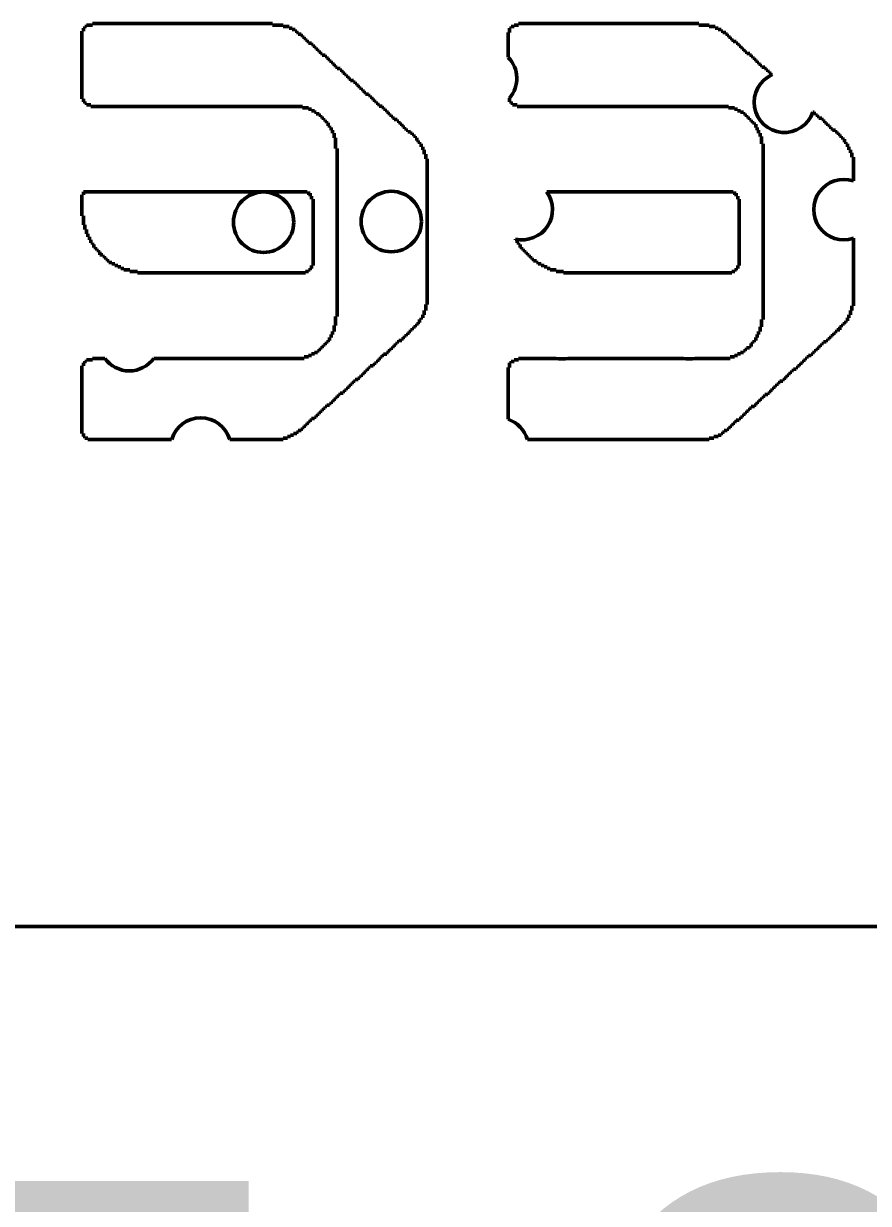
# Model space of a CAD drawing. Header units: millimetres. Extents: x 46 to 194, y 102 to 162.
# Drawn here: x 70.295 to 73.842, y 107.108 to 112.059 of the extents above; entities that cross this region are included whole.
import ezdxf

# ---------------------------------------------------------------- set-up
doc = ezdxf.new("R2010")
doc.units = ezdxf.units.MM
doc.header["$LTSCALE"] = 0.75
doc.layers.add('FD_Dimensions', color=7, linetype='Continuous', lineweight=25)
doc.layers.add('Visible', color=7, linetype='Continuous', lineweight=50)
doc.styles.get("Standard").update_dxf_attribs({"font": 'arial.ttf'})
doc.dimstyles.new('Dim-ISO-25', dxfattribs={"dimtxt": 2.5, "dimasz": 2.5, "dimexe": 1.5, "dimexo": 0, "dimgap": 1, "dimtad": 1, "dimzin": 4, "dimdsep": 46, "dimtxsty": 'Standard', "dimblk": 'OPEN90', "dimcen": 0, "dimazin": 1, "dimtp": 0.1, "dimtm": 0.1, "dimtfac": 0.72, "dimtmove": 0, "dimatfit": 3, "dimfxl": 1, "dimtzin": 4, "dimarcsym": 0})

# ---------------------------------------------------------------- blocks, each defined once
blk = doc.blocks.new('_Open90')
at = {"color": 0, "linetype": 'ByBlock', "lineweight": -2}
for p, q in [((-0.5, 0.5), (0, 0)), ((0, 0), (-1, 0)), ((0, 0), (-0.5, -0.5))]:
    blk.add_line(p, q, dxfattribs=at)
blk = doc.blocks.new('*D21')
at = {"layer": 'Defpoints', "color": 0, "transparency": 16777216}
for p in [(52.420061, 110.269083), (97.419968, 110.269145), (97.419968, 103.656884)]:
    blk.add_point(p, dxfattribs=at)
at = {"layer": 'FD_Dimensions', "color": 0, "lineweight": -2, "transparency": 16777216}
for p, q in [((52.420061, 110.269083), (52.420061, 102.156884)), ((97.419968, 110.269145), (97.419968, 102.156884)), ((54.920061, 103.656884), (94.919968, 103.656884))]:
    blk.add_line(p, q, dxfattribs=at)
at = {"layer": 'FD_Dimensions', "color": 0, "lineweight": -2, "transparency": 16777216, "xscale": 2.5, "yscale": 2.5, "zscale": 2.5, "rotation": 180}
blk.add_blockref('_Open90', (52.420061, 103.656884), dxfattribs=at)
at = {"layer": 'FD_Dimensions', "color": 0, "lineweight": -2, "transparency": 16777216, "xscale": 2.5, "yscale": 2.5, "zscale": 2.5}
blk.add_blockref('_Open90', (97.419968, 103.656884), dxfattribs=at)
at = {"layer": 'FD_Dimensions', "color": 0, "transparency": 16777216, "insert": (74.920015, 105.93415), "char_height": 2.5, "attachment_point": 5}
blk.add_mtext('45.00mm', dxfattribs=at)

msp = doc.modelspace()

# ---------------------------------------------------------------- linework, layer by layer
at = {"layer": 'Visible'}
for p, q in [((70.5524, 112.0464), (70.5587, 112.0464)), ((70.5524, 112.0398), (70.5524, 112.0464)), ((70.5587, 112.0525), (70.5839, 112.0525)), ((70.5587, 112.0464), (70.5587, 112.0525)), ((70.5839, 112.0589), (71.3405, 112.0589)), ((70.5839, 112.0525), (70.5839, 112.0589)), ((71.3405, 112.0589), (71.3405, 112.0525)), ((71.3405, 112.0525), (71.3847, 112.0525)), ((71.3847, 112.0525), (71.3847, 112.0464)), ((71.3847, 112.0464), (71.4099, 112.0464)), ((71.4099, 112.0464), (71.4099, 112.0398)), ((72.3415, 112.0464), (72.3542, 112.0464)), ((72.3415, 112.0398), (72.3415, 112.0464)), ((72.3542, 112.0525), (72.373, 112.0525)), ((72.3542, 112.0464), (72.3542, 112.0525)), ((72.373, 112.0589), (73.1297, 112.0589)), ((72.373, 112.0525), (72.373, 112.0589)), ((73.1297, 112.0589), (73.1297, 112.0525)), ((73.1297, 112.0525), (73.1739, 112.0525)), ((73.1739, 112.0525), (73.1739, 112.0464)), ((73.1739, 112.0464), (73.199, 112.0464)), ((73.199, 112.0464), (73.199, 112.0398)), ((70.5399, 112.0274), (70.546, 112.0274)), ((70.5399, 111.7434), (70.5399, 112.0274)), ((70.546, 112.0398), (70.5524, 112.0398)), ((70.546, 112.0274), (70.546, 112.0398)), ((71.4099, 112.0398), (71.4226, 112.0398)), ((71.4226, 112.0398), (71.4226, 112.0337)), ((71.4226, 112.0337), (71.435, 112.0337)), ((71.435, 112.0337), (71.435, 112.0274)), ((71.435, 112.0274), (71.4414, 112.0274)), ((71.4414, 112.0274), (71.4414, 112.021)), ((71.4414, 112.021), (71.4477, 112.021)), ((71.4477, 112.021), (71.4477, 112.0147)), ((71.4477, 112.0147), (71.4602, 112.0147)), ((71.4602, 112.0147), (71.4602, 112.0086)), ((71.4602, 112.0086), (71.4665, 112.0086)), ((71.4665, 112.0086), (71.4665, 112.0022)), ((71.4665, 112.0022), (71.4729, 112.0022)), ((71.4729, 112.0022), (71.4729, 111.9959)), ((71.4729, 111.9959), (71.4789, 111.9959)), ((71.4789, 111.9959), (71.4789, 111.9895)), ((72.3291, 112.021), (72.3352, 112.021)), ((72.3291, 111.9173), (72.3291, 112.021)), ((72.3352, 112.0398), (72.3415, 112.0398)), ((72.3352, 112.021), (72.3352, 112.0398)), ((73.199, 112.0398), (73.2117, 112.0398)), ((73.2117, 112.0398), (73.2117, 112.0337)), ((73.2117, 112.0337), (73.2242, 112.0337)), ((73.2242, 112.0337), (73.2242, 112.0274)), ((73.2242, 112.0274), (73.2305, 112.0274)), ((73.2305, 112.0274), (73.2305, 112.021)), ((73.2305, 112.021), (73.243, 112.021)), ((73.243, 112.021), (73.243, 112.0147)), ((73.243, 112.0147), (73.2493, 112.0147)), ((73.2493, 112.0147), (73.2493, 112.0086)), ((73.2493, 112.0086), (73.2557, 112.0086)), ((73.2557, 112.0086), (73.2557, 112.0022)), ((73.2557, 112.0022), (73.262, 112.0022)), ((73.262, 112.0022), (73.262, 111.9959)), ((73.262, 111.9959), (73.2681, 111.9959)), ((73.2681, 111.9959), (73.2681, 111.9895)), ((71.4789, 111.9895), (71.4856, 111.9895)), ((71.4856, 111.9895), (71.4856, 111.9834)), ((71.4856, 111.9834), (71.4916, 111.9834)), ((71.4916, 111.9834), (71.4916, 111.9768)), ((71.4916, 111.9768), (71.5043, 111.9768)), ((71.5043, 111.9768), (71.5043, 111.9707)), ((71.5043, 111.9707), (71.5107, 111.9707)), ((71.5107, 111.9707), (71.5107, 111.9644)), ((71.5107, 111.9644), (71.5168, 111.9644)), ((71.5168, 111.9644), (71.5168, 111.958)), ((71.5168, 111.958), (71.5231, 111.958)), ((71.5231, 111.958), (71.5231, 111.9517)), ((71.5231, 111.9517), (71.5295, 111.9517)), ((71.5295, 111.9517), (71.5295, 111.9456)), ((71.5295, 111.9456), (71.5358, 111.9456)), ((71.5358, 111.9456), (71.5358, 111.9392)), ((73.2681, 111.9895), (73.2747, 111.9895)), ((73.2747, 111.9895), (73.2747, 111.9834)), ((73.2747, 111.9834), (73.2872, 111.9834)), ((73.2872, 111.9834), (73.2872, 111.9768)), ((73.2872, 111.9768), (73.2935, 111.9768)), ((73.2935, 111.9768), (73.2935, 111.9707)), ((73.2935, 111.9707), (73.2999, 111.9707)), ((73.2999, 111.9707), (73.2999, 111.9644)), ((73.2999, 111.9644), (73.306, 111.9644)), ((73.306, 111.9644), (73.306, 111.958)), ((73.306, 111.958), (73.3123, 111.958)), ((73.3123, 111.958), (73.3123, 111.9517)), ((73.3123, 111.9517), (73.3187, 111.9517)), ((73.3187, 111.9517), (73.3187, 111.9456)), ((73.3187, 111.9456), (73.325, 111.9456)), ((73.325, 111.9456), (73.325, 111.9392)), ((71.5358, 111.9392), (71.5419, 111.9392)), ((71.5419, 111.9392), (71.5419, 111.9329)), ((71.5419, 111.9329), (71.5485, 111.9329)), ((71.5485, 111.9329), (71.5485, 111.9265)), ((71.5485, 111.9265), (71.561, 111.9265)), ((71.561, 111.9265), (71.561, 111.9204)), ((71.561, 111.9204), (71.5673, 111.9204)), ((71.5673, 111.9204), (71.5673, 111.9138)), ((71.5673, 111.9138), (71.5737, 111.9138)), ((71.5737, 111.9138), (71.5737, 111.9077)), ((71.5737, 111.9077), (71.5798, 111.9077)), ((71.5798, 111.9077), (71.5798, 111.9014)), ((71.5798, 111.9014), (71.5861, 111.9014)), ((71.5861, 111.9014), (71.5861, 111.895)), ((71.5861, 111.895), (71.5925, 111.895)), ((71.5925, 111.895), (71.5925, 111.8887)), ((73.325, 111.9392), (73.3311, 111.9392)), ((73.3311, 111.9392), (73.3311, 111.9329)), ((73.3311, 111.9329), (73.3438, 111.9329)), ((73.3438, 111.9329), (73.3438, 111.9265)), ((73.3438, 111.9265), (73.3502, 111.9265)), ((73.3502, 111.9265), (73.3502, 111.9204)), ((73.3502, 111.9204), (73.3565, 111.9204)), ((73.3565, 111.9204), (73.3565, 111.9138)), ((73.3565, 111.9138), (73.3629, 111.9138)), ((73.3629, 111.9138), (73.3629, 111.9077)), ((73.3629, 111.9077), (73.369, 111.9077)), ((73.369, 111.9077), (73.369, 111.9014)), ((73.369, 111.9014), (73.3753, 111.9014)), ((73.3753, 111.9014), (73.3753, 111.895)), ((73.3753, 111.895), (73.3817, 111.895)), ((73.3817, 111.895), (73.3817, 111.8887)), ((71.5925, 111.8887), (71.5988, 111.8887)), ((71.5988, 111.8887), (71.5988, 111.8826)), ((71.5988, 111.8826), (71.6049, 111.8826)), ((71.6049, 111.8826), (71.6049, 111.8762)), ((71.6049, 111.8762), (71.6115, 111.8762)), ((71.6115, 111.8762), (71.6115, 111.8699)), ((71.6115, 111.8699), (71.624, 111.8699)), ((71.624, 111.8699), (71.624, 111.8635)), ((71.624, 111.8635), (71.6303, 111.8635)), ((71.6303, 111.8635), (71.6303, 111.8574)), ((71.6303, 111.8574), (71.6367, 111.8574)), ((71.6367, 111.8574), (71.6367, 111.8508)), ((71.6367, 111.8508), (71.6428, 111.8508)), ((71.6428, 111.8508), (71.6428, 111.8447)), ((71.6428, 111.8447), (71.6491, 111.8447)), ((71.6491, 111.8447), (71.6491, 111.8384)), ((73.3817, 111.8887), (73.388, 111.8887)), ((73.388, 111.8887), (73.388, 111.8826)), ((73.388, 111.8826), (73.3941, 111.8826)), ((73.3941, 111.8826), (73.3941, 111.8762)), ((73.3941, 111.8762), (73.4068, 111.8762)), ((73.4068, 111.8762), (73.4068, 111.8699)), ((73.4068, 111.8699), (73.4132, 111.8699)), ((73.4132, 111.8699), (73.4132, 111.8635)), ((73.4132, 111.8635), (73.4195, 111.8635)), ((73.4195, 111.8635), (73.4195, 111.8574)), ((73.4195, 111.8574), (73.4259, 111.8574)), ((73.4259, 111.8574), (73.4259, 111.8508)), ((73.4259, 111.8508), (73.432, 111.8508)), ((73.432, 111.8508), (73.432, 111.8447)), ((73.432, 111.8447), (73.4383, 111.8447)), ((73.4383, 111.8447), (73.4383, 111.8446)), ((71.6491, 111.8384), (71.6555, 111.8384)), ((71.6555, 111.8384), (71.6555, 111.832)), ((71.6555, 111.832), (71.6618, 111.832)), ((71.6618, 111.832), (71.6618, 111.8257)), ((71.6618, 111.8257), (71.6679, 111.8257)), ((71.6679, 111.8257), (71.6679, 111.8196)), ((71.6679, 111.8196), (71.6806, 111.8196)), ((71.6806, 111.8196), (71.6806, 111.8132)), ((71.6806, 111.8132), (71.687, 111.8132)), ((71.687, 111.8132), (71.687, 111.8069)), ((71.687, 111.8069), (71.6933, 111.8069)), ((71.6933, 111.8069), (71.6933, 111.8005)), ((71.6933, 111.8005), (71.6997, 111.8005)), ((71.6997, 111.8005), (71.6997, 111.7945)), ((71.6997, 111.7945), (71.7058, 111.7945)), ((71.7058, 111.7945), (71.7058, 111.7878)), ((71.7058, 111.7878), (71.7121, 111.7878)), ((71.7121, 111.7878), (71.7121, 111.7818)), ((71.7121, 111.7818), (71.7185, 111.7818)), ((71.7185, 111.7818), (71.7185, 111.7754)), ((71.7185, 111.7754), (71.7248, 111.7754)), ((71.7248, 111.7754), (71.7248, 111.7691)), ((71.7248, 111.7691), (71.7309, 111.7691)), ((71.7309, 111.7691), (71.7309, 111.7627)), ((71.7309, 111.7627), (71.7436, 111.7627)), ((71.7436, 111.7627), (71.7436, 111.7566)), ((71.7436, 111.7566), (71.75, 111.7566)), ((71.75, 111.7566), (71.75, 111.7503)), ((71.75, 111.7503), (71.7563, 111.7503)), ((71.7563, 111.7503), (71.7563, 111.7439)), ((71.7563, 111.7439), (71.7627, 111.7439)), ((71.7627, 111.7439), (71.7627, 111.7376)), ((72.3352, 111.7307), (72.3352, 111.7463)), ((70.546, 111.7434), (70.5399, 111.7434)), ((70.546, 111.7307), (70.546, 111.7434)), ((70.5524, 111.7307), (70.546, 111.7307)), ((70.5524, 111.7243), (70.5524, 111.7307)), ((70.5587, 111.7243), (70.5524, 111.7243)), ((70.5587, 111.7183), (70.5587, 111.7243)), ((70.5778, 111.7183), (70.5587, 111.7183)), ((70.5778, 111.7116), (70.5778, 111.7183)), ((71.4657, 111.7116), (70.5778, 111.7116)), ((71.4657, 111.7056), (71.4657, 111.7116)), ((71.4911, 111.7056), (71.4657, 111.7056)), ((71.4911, 111.6992), (71.4911, 111.7056)), ((71.5036, 111.6992), (71.4911, 111.6992)), ((71.5036, 111.6929), (71.5036, 111.6992)), ((71.7627, 111.7376), (71.7688, 111.7376)), ((71.7688, 111.7376), (71.7688, 111.7315)), ((71.7688, 111.7315), (71.7751, 111.7315)), ((71.7751, 111.7315), (71.7751, 111.7249)), ((71.7751, 111.7249), (71.7815, 111.7249)), ((71.7815, 111.7249), (71.7815, 111.7188)), ((71.7815, 111.7188), (71.7878, 111.7188)), ((71.7878, 111.7188), (71.7878, 111.7124)), ((71.7878, 111.7124), (71.8005, 111.7124)), ((71.8005, 111.7124), (71.8005, 111.7061)), ((71.8005, 111.7061), (71.8066, 111.7061)), ((71.8066, 111.7061), (71.8066, 111.6997)), ((71.8066, 111.6997), (71.813, 111.6997)), ((71.813, 111.6997), (71.813, 111.6936)), ((72.3415, 111.7307), (72.3352, 111.7307)), ((72.3415, 111.7243), (72.3415, 111.7307)), ((72.3479, 111.7243), (72.3415, 111.7243)), ((72.3479, 111.7183), (72.3479, 111.7243)), ((72.3669, 111.7183), (72.3479, 111.7183)), ((72.3669, 111.7116), (72.3669, 111.7183)), ((73.2549, 111.7116), (72.3669, 111.7116)), ((73.2549, 111.7056), (73.2549, 111.7116)), ((73.2803, 111.7056), (73.2549, 111.7056)), ((73.2803, 111.6992), (73.2803, 111.7056)), ((73.2928, 111.6992), (73.2803, 111.6992)), ((73.2928, 111.6929), (73.2928, 111.6992)), ((71.5163, 111.6929), (71.5036, 111.6929)), ((71.5163, 111.6865), (71.5163, 111.6929)), ((71.5226, 111.6865), (71.5163, 111.6865)), ((71.5226, 111.6804), (71.5226, 111.6865)), ((71.5353, 111.6804), (71.5226, 111.6804)), ((71.5353, 111.6741), (71.5353, 111.6804)), ((71.5414, 111.6741), (71.5353, 111.6741)), ((71.5414, 111.6677), (71.5414, 111.6741)), ((71.5478, 111.6677), (71.5414, 111.6677)), ((71.5478, 111.6614), (71.5478, 111.6677)), ((71.5541, 111.6614), (71.5478, 111.6614)), ((71.5541, 111.6553), (71.5541, 111.6614)), ((71.5605, 111.6553), (71.5541, 111.6553)), ((71.5605, 111.6487), (71.5605, 111.6553)), ((71.5666, 111.6487), (71.5605, 111.6487)), ((71.5666, 111.6426), (71.5666, 111.6487)), ((71.813, 111.6936), (71.8193, 111.6936)), ((71.8193, 111.6936), (71.8193, 111.6873)), ((71.8193, 111.6873), (71.8257, 111.6873)), ((71.8257, 111.6873), (71.8257, 111.6809)), ((71.8257, 111.6809), (71.8318, 111.6809)), ((71.8318, 111.6809), (71.8318, 111.6746)), ((71.8318, 111.6746), (71.8381, 111.6746)), ((71.8381, 111.6746), (71.8381, 111.6685)), ((71.8381, 111.6685), (71.8445, 111.6685)), ((71.8445, 111.6685), (71.8445, 111.6619)), ((71.8445, 111.6619), (71.8508, 111.6619)), ((71.8508, 111.6619), (71.8508, 111.6558)), ((71.8508, 111.6558), (71.8635, 111.6558)), ((71.8635, 111.6558), (71.8635, 111.6494)), ((71.8635, 111.6494), (71.8696, 111.6494)), ((71.8696, 111.6494), (71.8696, 111.6431)), ((73.3055, 111.6929), (73.2928, 111.6929)), ((73.3055, 111.6865), (73.3055, 111.6929)), ((73.3179, 111.6865), (73.3055, 111.6865)), ((73.3179, 111.6804), (73.3179, 111.6865)), ((73.3245, 111.6804), (73.3179, 111.6804)), ((73.3245, 111.6741), (73.3245, 111.6804)), ((73.3306, 111.6741), (73.3245, 111.6741)), ((73.3306, 111.6677), (73.3306, 111.6741)), ((73.337, 111.6677), (73.3306, 111.6677)), ((73.337, 111.6614), (73.337, 111.6677)), ((73.3433, 111.6614), (73.337, 111.6614)), ((73.3433, 111.6553), (73.3433, 111.6614)), ((73.3497, 111.6553), (73.3433, 111.6553)), ((73.3497, 111.6487), (73.3497, 111.6553)), ((73.3558, 111.6487), (73.3497, 111.6487)), ((73.3558, 111.6426), (73.3558, 111.6487)), ((73.6087, 111.6873), (73.6148, 111.6873)), ((73.6148, 111.6873), (73.6148, 111.6809)), ((73.6148, 111.6809), (73.6209, 111.6809)), ((73.6209, 111.6809), (73.6209, 111.6746)), ((73.6209, 111.6746), (73.6275, 111.6746)), ((73.6275, 111.6746), (73.6275, 111.6685)), ((73.6275, 111.6685), (73.6336, 111.6685)), ((73.6336, 111.6685), (73.6336, 111.6619)), ((73.6336, 111.6619), (73.6463, 111.6619)), ((73.6463, 111.6619), (73.6463, 111.6558)), ((73.6463, 111.6558), (73.6527, 111.6558)), ((73.6527, 111.6558), (73.6527, 111.6494)), ((73.6527, 111.6494), (73.6588, 111.6494)), ((73.6588, 111.6494), (73.6588, 111.6431)), ((71.5729, 111.6426), (71.5666, 111.6426)), ((71.5729, 111.6299), (71.5729, 111.6426)), ((71.5793, 111.6299), (71.5729, 111.6299)), ((71.5793, 111.6235), (71.5793, 111.6299)), ((71.5856, 111.6235), (71.5793, 111.6235)), ((71.5856, 111.6111), (71.5856, 111.6235)), ((71.5917, 111.6111), (71.5856, 111.6111)), ((71.5917, 111.5984), (71.5917, 111.6111)), ((71.5983, 111.5984), (71.5917, 111.5984)), ((71.5983, 111.5796), (71.5983, 111.5984)), ((71.8696, 111.6431), (71.876, 111.6431)), ((71.876, 111.6431), (71.876, 111.6367)), ((71.876, 111.6367), (71.8823, 111.6367)), ((71.8823, 111.6367), (71.8823, 111.6306)), ((71.8823, 111.6306), (71.8887, 111.6306)), ((71.8887, 111.6306), (71.8887, 111.624)), ((71.8887, 111.624), (71.8947, 111.624)), ((71.8947, 111.624), (71.8947, 111.6179)), ((71.8947, 111.6179), (71.9011, 111.6179)), ((71.9011, 111.6179), (71.9011, 111.6116)), ((71.9011, 111.6116), (71.9074, 111.6116)), ((71.9074, 111.6116), (71.9074, 111.6052)), ((71.9074, 111.6052), (71.9199, 111.6052)), ((71.9199, 111.6052), (71.9199, 111.5989)), ((71.9199, 111.5989), (71.9265, 111.5989)), ((71.9265, 111.5989), (71.9265, 111.5928)), ((73.3621, 111.6426), (73.3558, 111.6426)), ((73.3621, 111.6362), (73.3621, 111.6426)), ((73.3685, 111.6362), (73.3621, 111.6362)), ((73.3685, 111.6235), (73.3685, 111.6362)), ((73.3748, 111.6235), (73.3685, 111.6235)), ((73.3748, 111.6111), (73.3748, 111.6235)), ((73.3809, 111.6111), (73.3748, 111.6111)), ((73.3809, 111.5984), (73.3809, 111.6111)), ((73.3875, 111.5984), (73.3809, 111.5984)), ((73.3875, 111.5857), (73.3875, 111.5984)), ((73.6588, 111.6431), (73.6651, 111.6431)), ((73.6651, 111.6431), (73.6651, 111.6367)), ((73.6651, 111.6367), (73.6715, 111.6367)), ((73.6715, 111.6367), (73.6715, 111.6306)), ((73.6715, 111.6306), (73.6778, 111.6306)), ((73.6778, 111.6306), (73.6778, 111.624)), ((73.6778, 111.624), (73.6839, 111.624)), ((73.6839, 111.624), (73.6839, 111.6179)), ((73.6839, 111.6179), (73.6905, 111.6179)), ((73.6905, 111.6179), (73.6905, 111.6116)), ((73.6905, 111.6116), (73.703, 111.6116)), ((73.703, 111.6116), (73.703, 111.6052)), ((73.703, 111.6052), (73.7093, 111.6052)), ((73.7093, 111.6052), (73.7093, 111.5989)), ((73.7093, 111.5989), (73.7157, 111.5989)), ((73.7157, 111.5989), (73.7157, 111.5928)), ((71.6044, 111.5796), (71.5983, 111.5796)), ((71.6044, 111.5354), (71.6044, 111.5796)), ((71.9265, 111.5928), (71.9326, 111.5928)), ((71.9326, 111.5928), (71.9326, 111.5864)), ((71.9326, 111.5864), (71.9389, 111.5864)), ((71.9389, 111.5864), (71.9389, 111.5801)), ((71.9389, 111.5801), (71.9453, 111.5801)), ((71.9453, 111.5801), (71.9453, 111.5676)), ((71.9453, 111.5676), (71.9516, 111.5676)), ((71.9516, 111.5676), (71.9516, 111.561)), ((71.9516, 111.561), (71.9577, 111.561)), ((71.9577, 111.561), (71.9577, 111.5549)), ((71.9577, 111.5549), (71.9641, 111.5549)), ((71.9641, 111.5549), (71.9641, 111.5422)), ((73.3936, 111.5857), (73.3875, 111.5857)), ((73.3936, 111.5544), (73.3936, 111.5857)), ((73.4, 111.5544), (73.3936, 111.5544)), ((73.4, 110.8178), (73.4, 111.5544)), ((73.7157, 111.5928), (73.7218, 111.5928)), ((73.7218, 111.5928), (73.7218, 111.5864)), ((73.7218, 111.5864), (73.7281, 111.5864)), ((73.7281, 111.5864), (73.7281, 111.5801)), ((73.7281, 111.5801), (73.7345, 111.5801)), ((73.7345, 111.5801), (73.7345, 111.5737)), ((73.7345, 111.5737), (73.7408, 111.5737)), ((73.7408, 111.5737), (73.7408, 111.561)), ((73.7408, 111.561), (73.7469, 111.561)), ((73.7469, 111.561), (73.7469, 111.5549)), ((73.7469, 111.5549), (73.7535, 111.5549)), ((73.7535, 111.5549), (73.7535, 111.5422)), ((71.6108, 111.5354), (71.6044, 111.5354)), ((71.6108, 110.8303), (71.6108, 111.5354)), ((71.9641, 111.5422), (71.9704, 111.5422)), ((71.9704, 111.5422), (71.9704, 111.5298)), ((71.9704, 111.5298), (71.9768, 111.5298)), ((71.9768, 111.5298), (71.9768, 111.5107)), ((71.9768, 111.5107), (71.9831, 111.5107)), ((71.9831, 111.5107), (71.9831, 111.4919)), ((73.7535, 111.5422), (73.7596, 111.5422)), ((73.7596, 111.5422), (73.7596, 111.5298)), ((73.7596, 111.5298), (73.766, 111.5298)), ((73.766, 111.5298), (73.766, 111.5171)), ((73.766, 111.5171), (73.7723, 111.5171)), ((73.7723, 111.5171), (73.7723, 111.498)), ((73.7723, 111.498), (73.7787, 111.498)), ((73.7787, 111.498), (73.7787, 111.3987)), ((71.9831, 111.4919), (71.9895, 111.4919)), ((71.9895, 111.4919), (71.9895, 110.8801)), ((70.546, 111.3533), (71.4856, 111.3533)), ((70.546, 111.3408), (70.546, 111.3533)), ((71.4856, 111.3533), (71.4856, 111.3469)), ((72.491, 111.3533), (73.2747, 111.3533)), ((73.2747, 111.3533), (73.2747, 111.3469)), ((70.5399, 111.3408), (70.546, 111.3408)), ((70.5399, 111.2519), (70.5399, 111.3408)), ((71.4856, 111.3469), (71.498, 111.3469)), ((71.498, 111.3469), (71.498, 111.3342)), ((71.498, 111.3342), (71.5043, 111.3342)), ((71.5043, 111.3342), (71.5043, 111.3218)), ((71.5043, 111.3218), (71.5107, 111.3218)), ((71.5107, 111.3218), (71.5107, 111.0439)), ((73.2747, 111.3469), (73.2872, 111.3469)), ((73.2872, 111.3469), (73.2872, 111.3342)), ((73.2872, 111.3342), (73.2935, 111.3342)), ((73.2935, 111.3342), (73.2935, 111.3218)), ((73.2935, 111.3218), (73.2999, 111.3218)), ((73.2999, 111.3218), (73.2999, 111.0439)), ((70.546, 111.2519), (70.5399, 111.2519)), ((70.546, 111.2141), (70.546, 111.2519)), ((70.5524, 111.2141), (70.546, 111.2141)), ((70.5524, 111.195), (70.5524, 111.2141)), ((70.5587, 111.195), (70.5524, 111.195)), ((70.5587, 111.1762), (70.5587, 111.195)), ((70.5651, 111.1762), (70.5587, 111.1762)), ((70.5651, 111.1638), (70.5651, 111.1762)), ((70.5712, 111.1638), (70.5651, 111.1638)), ((70.5712, 111.1511), (70.5712, 111.1638)), ((70.5778, 111.1511), (70.5712, 111.1511)), ((70.5778, 111.1386), (70.5778, 111.1511)), ((72.3603, 111.1511), (72.3603, 111.1548)), ((72.3669, 111.1511), (72.3603, 111.1511)), ((72.3669, 111.1386), (72.3669, 111.1511)), ((73.7787, 111.1579), (73.7787, 110.874)), ((70.5839, 111.1386), (70.5778, 111.1386)), ((70.5839, 111.132), (70.5839, 111.1386)), ((70.5902, 111.132), (70.5839, 111.132)), ((70.5902, 111.1196), (70.5902, 111.132)), ((70.5966, 111.1196), (70.5902, 111.1196)), ((70.5966, 111.1132), (70.5966, 111.1196)), ((70.6029, 111.1132), (70.5966, 111.1132)), ((70.6029, 111.1069), (70.6029, 111.1132)), ((70.609, 111.1069), (70.6029, 111.1069)), ((70.609, 111.1008), (70.609, 111.1069)), ((70.6154, 111.1008), (70.609, 111.1008)), ((70.6154, 111.0881), (70.6154, 111.1008)), ((72.373, 111.1386), (72.3669, 111.1386)), ((72.373, 111.132), (72.373, 111.1386)), ((72.3794, 111.132), (72.373, 111.132)), ((72.3794, 111.1196), (72.3794, 111.132)), ((72.3857, 111.1196), (72.3794, 111.1196)), ((72.3857, 111.1132), (72.3857, 111.1196)), ((72.3921, 111.1132), (72.3857, 111.1132)), ((72.3921, 111.1069), (72.3921, 111.1132)), ((72.3982, 111.1069), (72.3921, 111.1069)), ((72.3982, 111.1008), (72.3982, 111.1069)), ((72.4045, 111.1008), (72.3982, 111.1008)), ((72.4045, 111.0944), (72.4045, 111.1008)), ((70.6281, 111.0881), (70.6154, 111.0881)), ((70.6281, 111.0817), (70.6281, 111.0881)), ((70.6341, 111.0817), (70.6281, 111.0817)), ((70.6341, 111.0756), (70.6341, 111.0817)), ((70.6407, 111.0756), (70.6341, 111.0756)), ((70.6407, 111.069), (70.6407, 111.0756)), ((70.6468, 111.069), (70.6407, 111.069)), ((70.6468, 111.0629), (70.6468, 111.069)), ((70.6532, 111.0629), (70.6468, 111.0629)), ((70.6532, 111.0566), (70.6532, 111.0629)), ((70.6659, 111.0566), (70.6532, 111.0566)), ((70.6659, 111.0502), (70.6659, 111.0566)), ((72.4109, 111.0944), (72.4045, 111.0944)), ((72.4109, 111.0881), (72.4109, 111.0944)), ((72.4172, 111.0881), (72.4109, 111.0881)), ((72.4172, 111.0817), (72.4172, 111.0881)), ((72.4233, 111.0817), (72.4172, 111.0817)), ((72.4233, 111.0756), (72.4233, 111.0817)), ((72.4299, 111.0756), (72.4233, 111.0756)), ((72.4299, 111.069), (72.4299, 111.0756)), ((72.436, 111.069), (72.4299, 111.069)), ((72.436, 111.0629), (72.436, 111.069)), ((72.4487, 111.0629), (72.436, 111.0629)), ((72.4487, 111.0566), (72.4487, 111.0629)), ((72.4551, 111.0566), (72.4487, 111.0566)), ((72.4551, 111.0502), (72.4551, 111.0566)), ((70.6783, 111.0502), (70.6659, 111.0502)), ((70.6783, 111.0439), (70.6783, 111.0502)), ((70.691, 111.0439), (70.6783, 111.0439)), ((70.691, 111.0378), (70.691, 111.0439)), ((70.7037, 111.0378), (70.691, 111.0378)), ((70.7037, 111.0314), (70.7037, 111.0378)), ((70.7162, 111.0314), (70.7037, 111.0314)), ((70.7162, 111.0251), (70.7162, 111.0314)), ((70.7413, 111.0251), (70.7162, 111.0251)), ((70.7413, 111.0187), (70.7413, 111.0251)), ((70.7728, 111.0187), (70.7413, 111.0187)), ((70.7728, 111.0126), (70.7728, 111.0187)), ((71.4789, 111.0126), (70.7728, 111.0126)), ((71.4789, 111.0187), (71.4789, 111.0126)), ((71.4916, 111.0187), (71.4789, 111.0187)), ((71.4916, 111.0251), (71.4916, 111.0187)), ((71.498, 111.0251), (71.4916, 111.0251)), ((71.498, 111.0314), (71.498, 111.0251)), ((71.5043, 111.0314), (71.498, 111.0314)), ((71.5043, 111.0439), (71.5043, 111.0314)), ((71.5107, 111.0439), (71.5043, 111.0439)), ((72.4675, 111.0502), (72.4551, 111.0502)), ((72.4675, 111.0439), (72.4675, 111.0502)), ((72.4802, 111.0439), (72.4675, 111.0439)), ((72.4802, 111.0378), (72.4802, 111.0439)), ((72.4929, 111.0378), (72.4802, 111.0378)), ((72.4929, 111.0314), (72.4929, 111.0378)), ((72.5054, 111.0314), (72.4929, 111.0314)), ((72.5054, 111.0251), (72.5054, 111.0314)), ((72.5305, 111.0251), (72.5054, 111.0251)), ((72.5305, 111.0187), (72.5305, 111.0251)), ((72.562, 111.0187), (72.5305, 111.0187)), ((72.562, 111.0126), (72.562, 111.0187)), ((73.2681, 111.0126), (72.562, 111.0126)), ((73.2681, 111.0187), (73.2681, 111.0126)), ((73.2808, 111.0187), (73.2681, 111.0187)), ((73.2808, 111.0251), (73.2808, 111.0187)), ((73.2872, 111.0251), (73.2808, 111.0251)), ((73.2872, 111.0314), (73.2872, 111.0251)), ((73.2935, 111.0314), (73.2872, 111.0314)), ((73.2935, 111.0439), (73.2935, 111.0314)), ((73.2999, 111.0439), (73.2935, 111.0439)), ((71.9768, 110.8549), (71.9768, 110.8361)), ((71.9831, 110.8549), (71.9768, 110.8549)), ((71.9831, 110.8801), (71.9831, 110.8549)), ((71.9895, 110.8801), (71.9831, 110.8801)), ((73.766, 110.8549), (73.766, 110.8361)), ((73.7723, 110.8549), (73.766, 110.8549)), ((73.7723, 110.874), (73.7723, 110.8549)), ((73.7787, 110.874), (73.7723, 110.874)), ((71.6044, 110.8303), (71.6108, 110.8303)), ((71.6044, 110.7924), (71.6044, 110.8303)), ((71.9516, 110.8046), (71.9516, 110.7983)), ((71.9577, 110.8046), (71.9516, 110.8046)), ((71.9577, 110.8171), (71.9577, 110.8046)), ((71.9641, 110.8171), (71.9577, 110.8171)), ((71.9641, 110.8237), (71.9641, 110.8171)), ((71.9704, 110.8237), (71.9641, 110.8237)), ((71.9704, 110.8361), (71.9704, 110.8237)), ((71.9768, 110.8361), (71.9704, 110.8361)), ((73.3936, 110.8178), (73.4, 110.8178)), ((73.3936, 110.7863), (73.3936, 110.8178)), ((73.7408, 110.8046), (73.7408, 110.7983)), ((73.7469, 110.8046), (73.7408, 110.8046)), ((73.7469, 110.811), (73.7469, 110.8046)), ((73.7535, 110.811), (73.7469, 110.811)), ((73.7535, 110.8237), (73.7535, 110.811)), ((73.7596, 110.8237), (73.7535, 110.8237)), ((73.7596, 110.8361), (73.7596, 110.8237)), ((73.766, 110.8361), (73.7596, 110.8361)), ((71.5856, 110.7548), (71.5917, 110.7548)), ((71.5856, 110.7421), (71.5856, 110.7548)), ((71.5917, 110.7673), (71.5983, 110.7673)), ((71.5917, 110.7548), (71.5917, 110.7673)), ((71.5983, 110.7924), (71.6044, 110.7924)), ((71.5983, 110.7673), (71.5983, 110.7924)), ((71.9011, 110.7541), (71.9011, 110.748)), ((71.9074, 110.7541), (71.9011, 110.7541)), ((71.9074, 110.7604), (71.9074, 110.7541)), ((71.9138, 110.7604), (71.9074, 110.7604)), ((71.9138, 110.7668), (71.9138, 110.7604)), ((71.9199, 110.7668), (71.9138, 110.7668)), ((71.9199, 110.7731), (71.9199, 110.7668)), ((71.9265, 110.7731), (71.9199, 110.7731)), ((71.9265, 110.7795), (71.9265, 110.7731)), ((71.9326, 110.7795), (71.9265, 110.7795)), ((71.9326, 110.7858), (71.9326, 110.7795)), ((71.9389, 110.7858), (71.9326, 110.7858)), ((71.9389, 110.7919), (71.9389, 110.7858)), ((71.9453, 110.7919), (71.9389, 110.7919)), ((71.9453, 110.7983), (71.9453, 110.7919)), ((71.9516, 110.7983), (71.9453, 110.7983)), ((73.3748, 110.7548), (73.3809, 110.7548)), ((73.3748, 110.7421), (73.3748, 110.7548)), ((73.3809, 110.7673), (73.3875, 110.7673)), ((73.3809, 110.7548), (73.3809, 110.7673)), ((73.3875, 110.7863), (73.3936, 110.7863)), ((73.3875, 110.7673), (73.3875, 110.7863)), ((73.6905, 110.7541), (73.6905, 110.748)), ((73.6966, 110.7541), (73.6905, 110.7541)), ((73.6966, 110.7604), (73.6966, 110.7541)), ((73.703, 110.7604), (73.6966, 110.7604)), ((73.703, 110.7668), (73.703, 110.7604)), ((73.7093, 110.7668), (73.703, 110.7668)), ((73.7093, 110.7731), (73.7093, 110.7668)), ((73.7218, 110.7731), (73.7093, 110.7731)), ((73.7218, 110.7858), (73.7218, 110.7731)), ((73.7281, 110.7858), (73.7218, 110.7858)), ((73.7281, 110.7919), (73.7281, 110.7858)), ((73.7345, 110.7919), (73.7281, 110.7919)), ((73.7345, 110.7983), (73.7345, 110.7919)), ((73.7408, 110.7983), (73.7345, 110.7983)), ((71.5478, 110.7043), (71.5541, 110.7043)), ((71.5478, 110.6982), (71.5478, 110.7043)), ((71.5541, 110.7106), (71.5605, 110.7106)), ((71.5541, 110.7043), (71.5541, 110.7106)), ((71.5605, 110.717), (71.5666, 110.717)), ((71.5605, 110.7106), (71.5605, 110.717)), ((71.5666, 110.7233), (71.5729, 110.7233)), ((71.5666, 110.717), (71.5666, 110.7233)), ((71.5729, 110.7294), (71.5793, 110.7294)), ((71.5729, 110.7233), (71.5729, 110.7294)), ((71.5793, 110.7421), (71.5856, 110.7421)), ((71.5793, 110.7294), (71.5793, 110.7421)), ((71.8508, 110.7101), (71.8508, 110.7038)), ((71.8569, 110.7101), (71.8508, 110.7101)), ((71.8569, 110.7162), (71.8569, 110.7101)), ((71.8635, 110.7162), (71.8569, 110.7162)), ((71.8635, 110.7228), (71.8635, 110.7162)), ((71.8696, 110.7228), (71.8635, 110.7228)), ((71.8696, 110.7289), (71.8696, 110.7228)), ((71.8823, 110.7289), (71.8696, 110.7289)), ((71.8823, 110.7353), (71.8823, 110.7289)), ((71.8887, 110.7353), (71.8823, 110.7353)), ((71.8887, 110.7416), (71.8887, 110.7353)), ((71.8947, 110.7416), (71.8887, 110.7416)), ((71.8947, 110.748), (71.8947, 110.7416)), ((71.9011, 110.748), (71.8947, 110.748)), ((73.3433, 110.7043), (73.3497, 110.7043)), ((73.3433, 110.6982), (73.3433, 110.7043)), ((73.3497, 110.717), (73.3558, 110.717)), ((73.3497, 110.7043), (73.3497, 110.717)), ((73.3558, 110.7233), (73.3621, 110.7233)), ((73.3558, 110.717), (73.3558, 110.7233)), ((73.3621, 110.7294), (73.3685, 110.7294)), ((73.3621, 110.7233), (73.3621, 110.7294)), ((73.3685, 110.7421), (73.3748, 110.7421)), ((73.3685, 110.7294), (73.3685, 110.7421)), ((73.64, 110.7101), (73.64, 110.7038)), ((73.6463, 110.7101), (73.64, 110.7101)), ((73.6463, 110.7162), (73.6463, 110.7101)), ((73.6527, 110.7162), (73.6463, 110.7162)), ((73.6527, 110.7228), (73.6527, 110.7162)), ((73.6651, 110.7228), (73.6527, 110.7228)), ((73.6651, 110.7289), (73.6651, 110.7228)), ((73.6715, 110.7289), (73.6651, 110.7289)), ((73.6715, 110.7353), (73.6715, 110.7289)), ((73.6778, 110.7353), (73.6715, 110.7353)), ((73.6778, 110.7416), (73.6778, 110.7353)), ((73.6839, 110.7416), (73.6778, 110.7416)), ((73.6839, 110.748), (73.6839, 110.7416)), ((73.6905, 110.748), (73.6839, 110.748)), ((71.4723, 110.6603), (71.4911, 110.6603)), ((71.4723, 110.654), (71.4723, 110.6603)), ((71.4911, 110.6664), (71.5036, 110.6664)), ((71.4911, 110.6603), (71.4911, 110.6664)), ((71.5036, 110.673), (71.5163, 110.673)), ((71.5036, 110.6664), (71.5036, 110.673)), ((71.5163, 110.6791), (71.5287, 110.6791)), ((71.5163, 110.673), (71.5163, 110.6791)), ((71.5287, 110.6855), (71.5353, 110.6855)), ((71.5287, 110.6791), (71.5287, 110.6855)), ((71.5353, 110.6918), (71.5414, 110.6918)), ((71.5353, 110.6855), (71.5353, 110.6918)), ((71.5414, 110.6982), (71.5478, 110.6982)), ((71.5414, 110.6918), (71.5414, 110.6982)), ((71.7939, 110.6598), (71.7939, 110.6532)), ((71.8005, 110.6598), (71.7939, 110.6598)), ((71.8005, 110.6659), (71.8005, 110.6598)), ((71.8066, 110.6659), (71.8005, 110.6659)), ((71.8066, 110.6723), (71.8066, 110.6659)), ((71.8193, 110.6723), (71.8066, 110.6723)), ((71.8193, 110.6786), (71.8193, 110.6723)), ((71.8257, 110.6786), (71.8193, 110.6786)), ((71.8257, 110.685), (71.8257, 110.6786)), ((71.8318, 110.685), (71.8257, 110.685)), ((71.8318, 110.6911), (71.8318, 110.685)), ((71.8381, 110.6911), (71.8318, 110.6911)), ((71.8381, 110.6974), (71.8381, 110.6911)), ((71.8445, 110.6974), (71.8381, 110.6974)), ((71.8445, 110.7038), (71.8445, 110.6974)), ((71.8508, 110.7038), (71.8445, 110.7038)), ((73.2615, 110.6603), (73.2803, 110.6603)), ((73.2615, 110.654), (73.2615, 110.6603)), ((73.2803, 110.6664), (73.2928, 110.6664)), ((73.2803, 110.6603), (73.2803, 110.6664)), ((73.2928, 110.673), (73.3055, 110.673)), ((73.2928, 110.6664), (73.2928, 110.673)), ((73.3055, 110.6791), (73.3179, 110.6791)), ((73.3055, 110.673), (73.3055, 110.6791)), ((73.3179, 110.6855), (73.3245, 110.6855)), ((73.3179, 110.6791), (73.3179, 110.6855)), ((73.3245, 110.6918), (73.3306, 110.6918)), ((73.3245, 110.6855), (73.3245, 110.6918)), ((73.3306, 110.6982), (73.3433, 110.6982)), ((73.3306, 110.6918), (73.3306, 110.6982)), ((73.5833, 110.6598), (73.5833, 110.6532)), ((73.5897, 110.6598), (73.5833, 110.6598)), ((73.5897, 110.6659), (73.5897, 110.6598)), ((73.6021, 110.6659), (73.5897, 110.6659)), ((73.6021, 110.6723), (73.6021, 110.6659)), ((73.6085, 110.6723), (73.6021, 110.6723)), ((73.6085, 110.6786), (73.6085, 110.6723)), ((73.6148, 110.6786), (73.6085, 110.6786)), ((73.6148, 110.685), (73.6148, 110.6786)), ((73.6209, 110.685), (73.6148, 110.685)), ((73.6209, 110.6911), (73.6209, 110.685)), ((73.6275, 110.6911), (73.6209, 110.6911)), ((73.6275, 110.6974), (73.6275, 110.6911)), ((73.6336, 110.6974), (73.6275, 110.6974)), ((73.6336, 110.7038), (73.6336, 110.6974)), ((73.64, 110.7038), (73.6336, 110.7038)), ((70.5399, 110.6225), (70.546, 110.6225)), ((70.5399, 110.3383), (70.5399, 110.6225)), ((70.546, 110.6352), (70.5524, 110.6352)), ((70.546, 110.6225), (70.546, 110.6352)), ((70.5524, 110.6413), (70.5587, 110.6413)), ((70.5524, 110.6352), (70.5524, 110.6413)), ((70.5587, 110.6476), (70.5839, 110.6476)), ((70.5587, 110.6413), (70.5587, 110.6476)), ((70.5839, 110.654), (70.6355, 110.654)), ((70.5839, 110.6476), (70.5839, 110.654)), ((70.8411, 110.654), (71.4723, 110.654)), ((71.7375, 110.6093), (71.7375, 110.6029)), ((71.7436, 110.6093), (71.7375, 110.6093)), ((71.7436, 110.6156), (71.7436, 110.6093)), ((71.75, 110.6156), (71.7436, 110.6156)), ((71.75, 110.622), (71.75, 110.6156)), ((71.7627, 110.622), (71.75, 110.622)), ((71.7627, 110.6281), (71.7627, 110.622)), ((71.7688, 110.6281), (71.7627, 110.6281)), ((71.7688, 110.6344), (71.7688, 110.6281)), ((71.7751, 110.6344), (71.7688, 110.6344)), ((71.7751, 110.6408), (71.7751, 110.6344)), ((71.7815, 110.6408), (71.7751, 110.6408)), ((71.7815, 110.6471), (71.7815, 110.6408)), ((71.7878, 110.6471), (71.7815, 110.6471)), ((71.7878, 110.6532), (71.7878, 110.6471)), ((71.7939, 110.6532), (71.7878, 110.6532)), ((72.3291, 110.6161), (72.3352, 110.6161)), ((72.3291, 110.3982), (72.3291, 110.6161)), ((72.3352, 110.6352), (72.3415, 110.6352)), ((72.3352, 110.6161), (72.3352, 110.6352)), ((72.3415, 110.6413), (72.3542, 110.6413)), ((72.3415, 110.6352), (72.3415, 110.6413)), ((72.3542, 110.6476), (72.373, 110.6476)), ((72.3542, 110.6413), (72.3542, 110.6476)), ((72.373, 110.654), (72.5302, 110.654)), ((72.373, 110.6476), (72.373, 110.654)), ((72.5806, 110.654), (73.0636, 110.654)), ((73.114, 110.654), (73.2615, 110.654)), ((73.5267, 110.6093), (73.5267, 110.6029)), ((73.5391, 110.6093), (73.5267, 110.6093)), ((73.5391, 110.6156), (73.5391, 110.6093)), ((73.5455, 110.6156), (73.5391, 110.6156)), ((73.5455, 110.622), (73.5455, 110.6156)), ((73.5518, 110.622), (73.5455, 110.622)), ((73.5518, 110.6281), (73.5518, 110.622)), ((73.5579, 110.6281), (73.5518, 110.6281)), ((73.5579, 110.6344), (73.5579, 110.6281)), ((73.5643, 110.6344), (73.5579, 110.6344)), ((73.5643, 110.6408), (73.5643, 110.6344)), ((73.5706, 110.6408), (73.5643, 110.6408)), ((73.5706, 110.6471), (73.5706, 110.6408)), ((73.577, 110.6471), (73.5706, 110.6471)), ((73.577, 110.6532), (73.577, 110.6471)), ((73.5833, 110.6532), (73.577, 110.6532)), ((71.6806, 110.559), (71.6806, 110.5524)), ((71.687, 110.559), (71.6806, 110.559)), ((71.687, 110.5651), (71.687, 110.559)), ((71.6997, 110.5651), (71.687, 110.5651)), ((71.6997, 110.5714), (71.6997, 110.5651)), ((71.7058, 110.5714), (71.6997, 110.5714)), ((71.7058, 110.5778), (71.7058, 110.5714)), ((71.7121, 110.5778), (71.7058, 110.5778)), ((71.7121, 110.5841), (71.7121, 110.5778)), ((71.7185, 110.5841), (71.7121, 110.5841)), ((71.7185, 110.5902), (71.7185, 110.5841)), ((71.7248, 110.5902), (71.7185, 110.5902)), ((71.7248, 110.5968), (71.7248, 110.5902)), ((71.7309, 110.5968), (71.7248, 110.5968)), ((71.7309, 110.6029), (71.7309, 110.5968)), ((71.7375, 110.6029), (71.7309, 110.6029)), ((73.4698, 110.559), (73.4698, 110.5524)), ((73.4825, 110.559), (73.4698, 110.559)), ((73.4825, 110.5651), (73.4825, 110.559)), ((73.4889, 110.5651), (73.4825, 110.5651)), ((73.4889, 110.5714), (73.4889, 110.5651)), ((73.4949, 110.5714), (73.4889, 110.5714)), ((73.4949, 110.5778), (73.4949, 110.5714)), ((73.5013, 110.5778), (73.4949, 110.5778)), ((73.5013, 110.5841), (73.5013, 110.5778)), ((73.5076, 110.5841), (73.5013, 110.5841)), ((73.5076, 110.5902), (73.5076, 110.5841)), ((73.514, 110.5902), (73.5076, 110.5902)), ((73.514, 110.5968), (73.514, 110.5902)), ((73.5201, 110.5968), (73.514, 110.5968)), ((73.5201, 110.6029), (73.5201, 110.5968)), ((73.5267, 110.6029), (73.5201, 110.6029)), ((71.624, 110.5085), (71.624, 110.5021)), ((71.6367, 110.5085), (71.624, 110.5085)), ((71.6367, 110.5148), (71.6367, 110.5085)), ((71.6428, 110.5148), (71.6367, 110.5148)), ((71.6428, 110.5212), (71.6428, 110.5148)), ((71.6491, 110.5212), (71.6428, 110.5212)), ((71.6491, 110.5272), (71.6491, 110.5212)), ((71.6555, 110.5272), (71.6491, 110.5272)), ((71.6555, 110.5336), (71.6555, 110.5272)), ((71.6618, 110.5336), (71.6555, 110.5336)), ((71.6618, 110.5399), (71.6618, 110.5336)), ((71.6679, 110.5399), (71.6618, 110.5399)), ((71.6679, 110.5463), (71.6679, 110.5399)), ((71.6745, 110.5463), (71.6679, 110.5463)), ((71.6745, 110.5524), (71.6745, 110.5463)), ((71.6806, 110.5524), (71.6745, 110.5524)), ((73.4195, 110.5085), (73.4195, 110.5021)), ((73.4259, 110.5085), (73.4195, 110.5085)), ((73.4259, 110.5148), (73.4259, 110.5085)), ((73.432, 110.5148), (73.4259, 110.5148)), ((73.432, 110.5212), (73.432, 110.5148)), ((73.4383, 110.5212), (73.432, 110.5212)), ((73.4383, 110.5272), (73.4383, 110.5212)), ((73.4447, 110.5272), (73.4383, 110.5272)), ((73.4447, 110.5336), (73.4447, 110.5272)), ((73.451, 110.5336), (73.4447, 110.5336)), ((73.451, 110.5399), (73.451, 110.5336)), ((73.4571, 110.5399), (73.451, 110.5399)), ((73.4571, 110.5463), (73.4571, 110.5399)), ((73.4637, 110.5463), (73.4571, 110.5463)), ((73.4637, 110.5524), (73.4637, 110.5463)), ((73.4698, 110.5524), (73.4637, 110.5524)), ((71.5673, 110.4582), (71.5673, 110.4518)), ((71.5798, 110.4582), (71.5673, 110.4582)), ((71.5798, 110.4643), (71.5798, 110.4582)), ((71.5861, 110.4643), (71.5798, 110.4643)), ((71.5861, 110.4706), (71.5861, 110.4643)), ((71.5925, 110.4706), (71.5861, 110.4706)), ((71.5925, 110.477), (71.5925, 110.4706)), ((71.5988, 110.477), (71.5925, 110.477)), ((71.5988, 110.4833), (71.5988, 110.477)), ((71.6049, 110.4833), (71.5988, 110.4833)), ((71.6049, 110.4894), (71.6049, 110.4833)), ((71.6115, 110.4894), (71.6049, 110.4894)), ((71.6115, 110.496), (71.6115, 110.4894)), ((71.6176, 110.496), (71.6115, 110.496)), ((71.6176, 110.5021), (71.6176, 110.496)), ((71.624, 110.5021), (71.6176, 110.5021)), ((73.3629, 110.4582), (73.3629, 110.4518)), ((73.369, 110.4582), (73.3629, 110.4582)), ((73.369, 110.4643), (73.369, 110.4582)), ((73.3753, 110.4643), (73.369, 110.4643)), ((73.3753, 110.4706), (73.3753, 110.4643)), ((73.3817, 110.4706), (73.3753, 110.4706)), ((73.3817, 110.477), (73.3817, 110.4706)), ((73.388, 110.477), (73.3817, 110.477)), ((73.388, 110.4833), (73.388, 110.477)), ((73.3941, 110.4833), (73.388, 110.4833)), ((73.3941, 110.4894), (73.3941, 110.4833)), ((73.4007, 110.4894), (73.3941, 110.4894)), ((73.4007, 110.496), (73.4007, 110.4894)), ((73.4068, 110.496), (73.4007, 110.496)), ((73.4068, 110.5021), (73.4068, 110.496)), ((73.4195, 110.5021), (73.4068, 110.5021)), ((71.5168, 110.4076), (71.5168, 110.4013)), ((71.5231, 110.4076), (71.5168, 110.4076)), ((71.5231, 110.414), (71.5231, 110.4076)), ((71.5295, 110.414), (71.5231, 110.414)), ((71.5295, 110.4203), (71.5295, 110.414)), ((71.5358, 110.4203), (71.5295, 110.4203)), ((71.5358, 110.4264), (71.5358, 110.4203)), ((71.5419, 110.4264), (71.5358, 110.4264)), ((71.5419, 110.433), (71.5419, 110.4264)), ((71.5485, 110.433), (71.5419, 110.433)), ((71.5485, 110.4391), (71.5485, 110.433)), ((71.5546, 110.4391), (71.5485, 110.4391)), ((71.5546, 110.4455), (71.5546, 110.4391)), ((71.561, 110.4455), (71.5546, 110.4455)), ((71.561, 110.4518), (71.561, 110.4455)), ((71.5673, 110.4518), (71.561, 110.4518)), ((73.306, 110.4076), (73.306, 110.4013)), ((73.3123, 110.4076), (73.306, 110.4076)), ((73.3123, 110.414), (73.3123, 110.4076)), ((73.3187, 110.414), (73.3123, 110.414)), ((73.3187, 110.4203), (73.3187, 110.414)), ((73.325, 110.4203), (73.3187, 110.4203)), ((73.325, 110.4264), (73.325, 110.4203)), ((73.3311, 110.4264), (73.325, 110.4264)), ((73.3311, 110.433), (73.3311, 110.4264)), ((73.3377, 110.433), (73.3311, 110.433)), ((73.3377, 110.4391), (73.3377, 110.433)), ((73.3438, 110.4391), (73.3377, 110.4391)), ((73.3438, 110.4455), (73.3438, 110.4391)), ((73.3502, 110.4455), (73.3438, 110.4455)), ((73.3502, 110.4518), (73.3502, 110.4455)), ((73.3629, 110.4518), (73.3502, 110.4518)), ((71.4665, 110.3634), (71.4665, 110.3573)), ((71.4729, 110.3634), (71.4665, 110.3634)), ((71.4729, 110.37), (71.4729, 110.3634)), ((71.4789, 110.37), (71.4729, 110.37)), ((71.4789, 110.3761), (71.4789, 110.37)), ((71.4856, 110.3761), (71.4789, 110.3761)), ((71.4856, 110.3825), (71.4856, 110.3761)), ((71.4916, 110.3825), (71.4856, 110.3825)), ((71.4916, 110.3888), (71.4916, 110.3825)), ((71.498, 110.3888), (71.4916, 110.3888)), ((71.498, 110.3952), (71.498, 110.3888)), ((71.5043, 110.3952), (71.498, 110.3952)), ((71.5043, 110.4013), (71.5043, 110.3952)), ((71.5168, 110.4013), (71.5043, 110.4013)), ((73.2557, 110.3634), (73.2557, 110.3573)), ((73.262, 110.3634), (73.2557, 110.3634)), ((73.262, 110.37), (73.262, 110.3634)), ((73.2681, 110.37), (73.262, 110.37)), ((73.2681, 110.3761), (73.2681, 110.37)), ((73.2747, 110.3761), (73.2681, 110.3761)), ((73.2747, 110.3825), (73.2747, 110.3761)), ((73.2808, 110.3825), (73.2747, 110.3825)), ((73.2808, 110.3888), (73.2808, 110.3825)), ((73.2872, 110.3888), (73.2808, 110.3888)), ((73.2872, 110.3952), (73.2872, 110.3888)), ((73.2999, 110.3952), (73.2872, 110.3952)), ((73.2999, 110.4013), (73.2999, 110.3952)), ((73.306, 110.4013), (73.2999, 110.4013)), ((70.546, 110.3383), (70.5399, 110.3383)), ((70.546, 110.3258), (70.546, 110.3383)), ((70.5524, 110.3258), (70.546, 110.3258)), ((70.5524, 110.3195), (70.5524, 110.3258)), ((70.5651, 110.3195), (70.5524, 110.3195)), ((70.5651, 110.3131), (70.5651, 110.3195)), ((70.9165, 110.3131), (70.5651, 110.3131)), ((71.3847, 110.3131), (71.1601, 110.3131)), ((71.3847, 110.3195), (71.3847, 110.3131)), ((71.4035, 110.3195), (71.3847, 110.3195)), ((71.4035, 110.3258), (71.4035, 110.3195)), ((71.416, 110.3258), (71.4035, 110.3258)), ((71.416, 110.3322), (71.416, 110.3258)), ((71.4287, 110.3322), (71.416, 110.3322)), ((71.4287, 110.3383), (71.4287, 110.3322)), ((71.4414, 110.3383), (71.4287, 110.3383)), ((71.4414, 110.3446), (71.4414, 110.3383)), ((71.4477, 110.3446), (71.4414, 110.3446)), ((71.4477, 110.351), (71.4477, 110.3446)), ((71.4602, 110.351), (71.4477, 110.351)), ((71.4602, 110.3573), (71.4602, 110.351)), ((71.4665, 110.3573), (71.4602, 110.3573)), ((73.1739, 110.3131), (72.4105, 110.3131)), ((73.1739, 110.3195), (73.1739, 110.3131)), ((73.1927, 110.3195), (73.1739, 110.3195)), ((73.1927, 110.3258), (73.1927, 110.3195)), ((73.2117, 110.3258), (73.1927, 110.3258)), ((73.2117, 110.3322), (73.2117, 110.3258)), ((73.2242, 110.3322), (73.2117, 110.3322)), ((73.2242, 110.3383), (73.2242, 110.3322)), ((73.2305, 110.3383), (73.2242, 110.3383)), ((73.2305, 110.3446), (73.2305, 110.3383)), ((73.2369, 110.3446), (73.2305, 110.3446)), ((73.2369, 110.351), (73.2369, 110.3446)), ((73.2493, 110.351), (73.2369, 110.351)), ((73.2493, 110.3573), (73.2493, 110.351)), ((73.2557, 110.3573), (73.2493, 110.3573)), ((95.42, 108.2692), (54.42, 108.2692))]:
    msp.add_line(p, q, dxfattribs=at)
for centre in [(71.3024, 111.2255), (71.8386, 111.2283)]:
    msp.add_circle(centre, 0.1267, dxfattribs=at)
for centre, radius, start, end in [((72.2387, 111.8285), 0.1267, 319.5987, 44.4854), ((73.4889, 111.7284), 0.1267, 113.5033, 341.0547), ((73.739, 111.2783), 0.1267, 71.7826, 288.2174), ((72.3888, 111.2783), 0.1267, 257.0299, 36.2404), ((70.7383, 110.7282), 0.1267, 215.8142, 324.1858), ((72.5554, 110.7782), 0.1267, 258.509, 281.491), ((73.0888, 110.7782), 0.1267, 258.509, 281.491), ((71.0383, 110.2781), 0.1267, 16.0553, 163.9447), ((72.2887, 110.2781), 0.1268, 16.0562, 71.4166)]:
    msp.add_arc(centre, radius, start, end, dxfattribs=at)

# ---------------------------------------------------------------- dimensions: what is measured, and where the dimension line sits
at = {"layer": 'FD_Dimensions'}
dim = msp.add_linear_dim(base=(97.42, 103.6569), p1=(52.4201, 110.2691), p2=(97.42, 110.2691), angle=180, dimstyle='Dim-ISO-25', override={"dimlfac": 1, "dimpost": 'mm', "dimclrd": 0, "dimclre": 0}, dxfattribs=at)
dim.commit()
dim.dimension.update_dxf_attribs({"geometry": '*D21', "text_midpoint": (74.92, 105.9342)})

doc.saveas('drawing.dxf')
